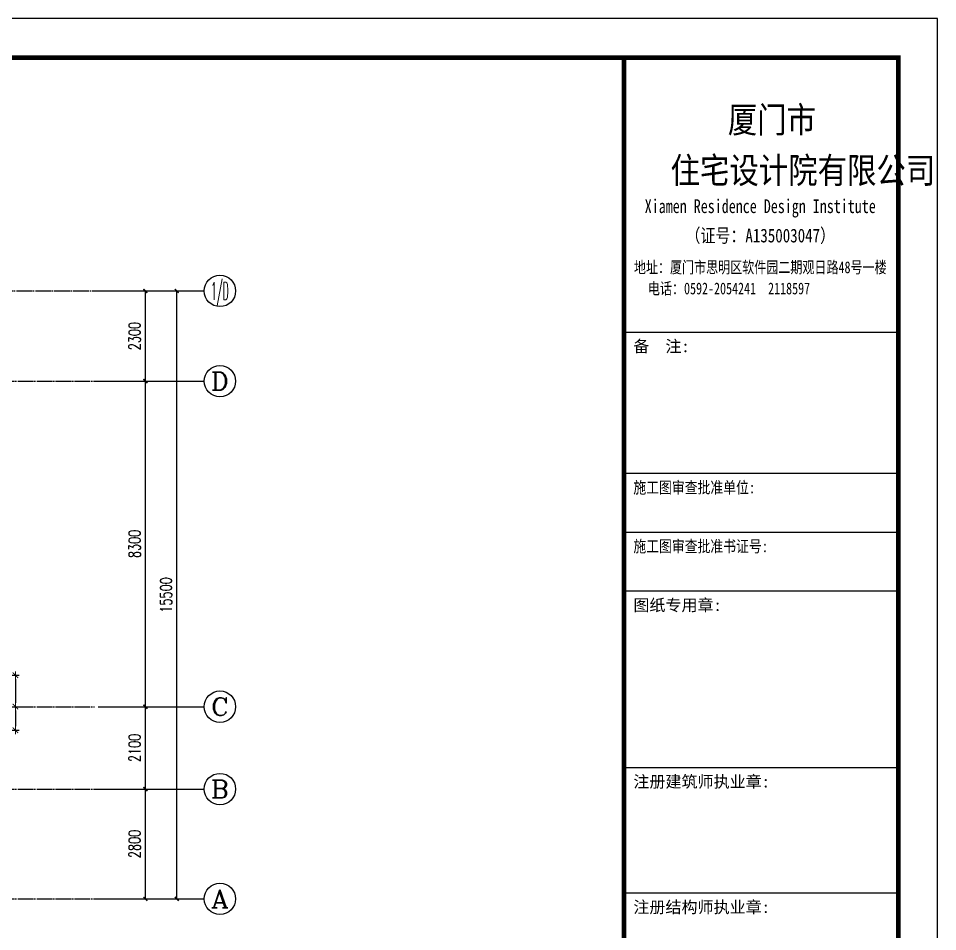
# Model space of a CAD drawing. Extents: x -441005 to 725361, y -182459 to 319313.
# Drawn here: x -130338 to -106900, y -115235 to -91950 of the extents above; entities that cross this region are included whole.
import ezdxf
from ezdxf.enums import TextEntityAlignment as Align

# ---------------------------------------------------------------- set-up
doc = ezdxf.new("R2010")
doc.units = 0
doc.header["$LTSCALE"] = 100
doc.linetypes.add('DOTE', pattern=[2.42, 2, -0.2, 0.02, -0.2])
doc.layers.get('0').update_dxf_attribs({"linetype": 'CONTINUOUS'})
doc.layers.get('Defpoints').update_dxf_attribs({"linetype": 'CONTINUOUS'})
for name, color, linetype in [('AXIS', 3, 'CONTINUOUS'), ('AXIS_TEXT', 7, 'CONTINUOUS'), ('DOTE', 8, 'DOTE'), ('图框', 7, 'CONTINUOUS')]:
    doc.layers.add(name, color=color, linetype=linetype)
doc.layers.add('BASE-平法定位', color=3, linetype='ByLayer', lineweight=18)
doc.styles.add('_TCH_AXIS', font='COMPLEX', dxfattribs={"bigfont": 'GBCBIG'})
doc.styles.add('_TCH_DIM_T3', font='simplex_.ttf', dxfattribs={"width": 0.705882, "bigfont": 'GBCBIG'})
doc.styles.add('COMPLEX', font='COMPLEX')
doc.styles.add('HZTXT', font='TXT', dxfattribs={"bigfont": 'HZTXT'})
doc.styles.add('TCCAD_Dimension', font='Tssdeng.shx', dxfattribs={"width": 0.7, "bigfont": 'hztxt.shx'})
doc.styles.add('图框字型一', font='SimSun.ttf')
doc.dimstyles.new('_TCH_ARCH&&100', dxfattribs={"dimtxt": 297.5, "dimasz": 100, "dimexe": 250, "dimexo": 300, "dimgap": 126.25, "dimtad": 1, "dimdec": 0, "dimzin": 0, "dimdsep": 46, "dimtxsty": '_TCH_DIM_T3', "dimblk": 'ARCHTICK', "dimcen": 0.09, "dimclrt": 7, "dimazin": 2, "dimtfac": 1, "dimtdec": 0, "dimtix": 1, "dimtmove": 2, "dimatfit": 3, "dimfxl": 0, "dimtolj": 1, "dimtzin": 0, "dimarcsym": 0})
doc.dimstyles.new('TCCAD_100_100', dxfattribs={"dimtxt": 250, "dimasz": 100, "dimexe": 100, "dimexo": 100, "dimgap": 100, "dimtad": 1, "dimdec": 0, "dimzin": 0, "dimdsep": 46, "dimtxsty": 'TCCAD_Dimension', "dimblk": '_TCDBK100_100', "dimcen": 0, "dimclrt": 7, "dimadec": 0, "dimazin": 0, "dimtfac": 1, "dimtdec": 0, "dimtix": 1, "dimtmove": 2, "dimatfit": 3, "dimfxl": 0, "dimtolj": 1, "dimtzin": 0, "dimarcsym": 0})

# ---------------------------------------------------------------- blocks, each defined once
blk = doc.blocks.new('_AXISO')
blk.add_circle((0, 0), 0.5)
at = {"layer": 'AXIS_TEXT', "style": 'COMPLEX', "width": 1.041667}
blk.add_attdef('A', text='', height=0.56, dxfattribs=at).set_placement((-0.25, -0.28), (0.25, -0.28), align=Align.FIT)
blk = doc.blocks.new('_ArchTick')
at = {"color": 0, "linetype": 'ByBlock', "const_width": 0.4}
blk.add_lwpolyline([(-0.5, -0.5), (0.5, 0.5)], dxfattribs=at)
blk = doc.blocks.new('*D1097')
at = {"layer": 'AXIS', "color": 0, "lineweight": -2}
for p, q in [((-128000, -98900), (-126050, -98900)), ((-126300, -114400), (-126300, -98900)), ((-128000, -114400), (-126050, -114400))]:
    blk.add_line(p, q, dxfattribs=at)
at = {"layer": 'Defpoints', "color": 0}
for p in [(-128300, -98900), (-126300, -98900), (-128300, -114400)]:
    blk.add_point(p, dxfattribs=at)
at = {"layer": 'AXIS', "color": 0, "lineweight": -2, "xscale": 100, "yscale": 100, "zscale": 100}
for p, rotation in [((-126300, -98900), 90), ((-126300, -114400), 270)]:
    blk.add_blockref('_ArchTick', p, dxfattribs=dict(at, rotation=rotation))
at = {"layer": 'AXIS', "color": 7, "insert": (-126575, -106650), "char_height": 297.5, "attachment_point": 5, "rotation": 90, "style": '_TCH_DIM_T3'}
blk.add_mtext('\\A1;15500', dxfattribs=at)
blk = doc.blocks.new('*D1098')
at = {"layer": 'AXIS', "color": 0, "lineweight": -2}
for p, q in [((-128000, -111600), (-126850, -111600)), ((-127100, -114400), (-127100, -111600)), ((-128000, -114400), (-126850, -114400))]:
    blk.add_line(p, q, dxfattribs=at)
at = {"layer": 'Defpoints', "color": 0}
for p in [(-128300, -111600), (-127100, -111600), (-128300, -114400)]:
    blk.add_point(p, dxfattribs=at)
at = {"layer": 'AXIS', "color": 0, "lineweight": -2, "xscale": 100, "yscale": 100, "zscale": 100}
for p, rotation in [((-127100, -111600), 90), ((-127100, -114400), 270)]:
    blk.add_blockref('_ArchTick', p, dxfattribs=dict(at, rotation=rotation))
at = {"layer": 'AXIS', "color": 7, "insert": (-127375, -113000), "char_height": 297.5, "attachment_point": 5, "rotation": 90, "style": '_TCH_DIM_T3'}
blk.add_mtext('\\A1;2800', dxfattribs=at)
blk = doc.blocks.new('*D1099')
at = {"layer": 'AXIS', "color": 0, "lineweight": -2}
for p, q in [((-128000, -109500), (-126850, -109500)), ((-127100, -111600), (-127100, -109500)), ((-128000, -111600), (-126850, -111600))]:
    blk.add_line(p, q, dxfattribs=at)
at = {"layer": 'Defpoints', "color": 0}
for p in [(-128300, -109500), (-127100, -109500), (-128300, -111600)]:
    blk.add_point(p, dxfattribs=at)
at = {"layer": 'AXIS', "color": 0, "lineweight": -2, "xscale": 100, "yscale": 100, "zscale": 100}
for p, rotation in [((-127100, -109500), 90), ((-127100, -111600), 270)]:
    blk.add_blockref('_ArchTick', p, dxfattribs=dict(at, rotation=rotation))
at = {"layer": 'AXIS', "color": 7, "insert": (-127375, -110550), "char_height": 297.5, "attachment_point": 5, "rotation": 90, "style": '_TCH_DIM_T3'}
blk.add_mtext('\\A1;2100', dxfattribs=at)
blk = doc.blocks.new('*D1100')
at = {"layer": 'AXIS', "color": 0, "lineweight": -2}
for p, q in [((-128000, -101200), (-126850, -101200)), ((-127100, -109500), (-127100, -101200)), ((-128000, -109500), (-126850, -109500))]:
    blk.add_line(p, q, dxfattribs=at)
at = {"layer": 'Defpoints', "color": 0}
for p in [(-128300, -101200), (-127100, -101200), (-128300, -109500)]:
    blk.add_point(p, dxfattribs=at)
at = {"layer": 'AXIS', "color": 0, "lineweight": -2, "xscale": 100, "yscale": 100, "zscale": 100}
for p, rotation in [((-127100, -101200), 90), ((-127100, -109500), 270)]:
    blk.add_blockref('_ArchTick', p, dxfattribs=dict(at, rotation=rotation))
at = {"layer": 'AXIS', "color": 7, "insert": (-127376, -105350), "char_height": 297.5, "attachment_point": 5, "rotation": 90, "style": '_TCH_DIM_T3'}
blk.add_mtext('\\A1;8300', dxfattribs=at)
blk = doc.blocks.new('*D1103')
at = {"layer": 'AXIS', "color": 0, "lineweight": -2}
for p, q in [((-128000, -98900), (-126850, -98900)), ((-127100, -101200), (-127100, -98900)), ((-128000, -101200), (-126850, -101200))]:
    blk.add_line(p, q, dxfattribs=at)
at = {"layer": 'Defpoints', "color": 0}
for p in [(-128300, -98900), (-127100, -98900), (-128300, -101200)]:
    blk.add_point(p, dxfattribs=at)
at = {"layer": 'AXIS', "color": 0, "lineweight": -2, "xscale": 100, "yscale": 100, "zscale": 100}
for p, rotation in [((-127100, -98900), 90), ((-127100, -101200), 270)]:
    blk.add_blockref('_ArchTick', p, dxfattribs=dict(at, rotation=rotation))
at = {"layer": 'AXIS', "color": 7, "insert": (-127375, -100050), "char_height": 297.5, "attachment_point": 5, "rotation": 90, "style": '_TCH_DIM_T3'}
blk.add_mtext('\\A1;2300', dxfattribs=at)
blk = doc.blocks.new('A2+1_2')
at = {"layer": '图框'}
for p, q in [((81100, 34000), (88100, 34000)), ((81100, 30400), (88100, 30400)), ((81100, 28900), (88100, 28900)), ((81100, 27400), (88100, 27400)), ((81100, 22900), (88100, 22900)), ((81100, 19700), (88100, 19700))]:
    blk.add_line(p, q, dxfattribs=at)
blk.add_lwpolyline([(0, 0), (89100, 0), (89100, 42000), (0, 42000)], close=True, dxfattribs=at)
at = {"layer": '图框', "const_width": 120}
blk.add_lwpolyline([(2500, 1000), (88100, 1000), (88100, 41000), (2500, 41000)], close=True, dxfattribs=at)
blk.add_lwpolyline([(81100, 41000), (81100, 1000)], dxfattribs=at)
at = {"layer": '图框'}
for s, height, style, p in [('厦门市', 750, 'HZTXT', (83750, 39013)), ('住宅设计院有限公司', 750, 'HZTXT', (82290, 37723)), ('备  注:', 300, '图框字型一', (81342, 33490)), ('图纸专用章:', 300, '图框字型一', (81342, 26890)), ('注册建筑师执业章:', 300, '图框字型一', (81342, 22390)), ('注册结构师执业章:', 300, '图框字型一', (81342, 19190))]:
    blk.add_text(s, height=height, dxfattribs=dict(at, style=style)).set_placement(p)
at = {"layer": '图框', "style": '图框字型一'}
for s, height, width, p in [('Xiamen Residence Design Institute', 350, 0.75, (84578, 37036)), ('（证号：A135003047）', 350, 0.8, (84578, 36288)), ('地址：厦门市思明区软件园二期观日路48号一楼', 300, 0.75, (84578, 35504)), ('电话：0592-2054241  2118597', 300, 0.75, (83781, 34964))]:
    blk.add_text(s, height=height, dxfattribs=dict(at, width=width)).set_placement(p, align=Align.CENTER)
at = {"layer": '图框', "style": '图框字型一', "width": 0.8}
for s, p in [('施工图审查批准单位:', (81342, 29890)), ('施工图审查批准书证号:', (81342, 28390))]:
    blk.add_text(s, height=300, dxfattribs=at).set_placement(p)
blk = doc.blocks.new('_TCDBK100_100')
blk.add_line((-1, 0), (1, 0))
at = {"const_width": 0.25}
blk.add_lwpolyline([(-0.7, -0.7), (0.7, 0.7)], dxfattribs=at)
blk = doc.blocks.new('*D2155')
at = {"layer": 'BASE-平法定位', "color": 0, "linetype": 'Continuous', "lineweight": -2}
for p, q in [((-130850, -108700), (-130315, -108700)), ((-130415, -108800), (-130415, -109400)), ((-130850, -109500), (-130315, -109500))]:
    blk.add_line(p, q, dxfattribs=at)
at = {"layer": 'Defpoints', "color": 0, "linetype": 'Continuous'}
for p in [(-130950, -108700), (-130950, -109500), (-130415, -109500)]:
    blk.add_point(p, dxfattribs=at)
at = {"layer": 'BASE-平法定位', "color": 0, "linetype": 'Continuous', "lineweight": -2, "xscale": 100, "yscale": 100, "zscale": 100}
for p, rotation in [((-130415, -108700), 90), ((-130415, -109500), 270)]:
    blk.add_blockref('_TCDBK100_100', p, dxfattribs=dict(at, rotation=rotation))
at = {"layer": 'BASE-平法定位', "color": 7, "linetype": 'Continuous', "insert": (-130640, -109100), "char_height": 250, "attachment_point": 5, "rotation": 90, "style": 'TCCAD_Dimension'}
blk.add_mtext('\\A1;800', dxfattribs=at)
blk = doc.blocks.new('*D2156')
at = {"layer": 'BASE-平法定位', "color": 0, "linetype": 'Continuous', "lineweight": -2}
for p, q in [((-130849, -109500), (-130315, -109500)), ((-130415, -109600), (-130415, -110000)), ((-130849, -110100), (-130315, -110100))]:
    blk.add_line(p, q, dxfattribs=at)
at = {"layer": 'Defpoints', "color": 0, "linetype": 'Continuous'}
for p in [(-130949, -109500), (-130949, -110100), (-130415, -110100)]:
    blk.add_point(p, dxfattribs=at)
at = {"layer": 'BASE-平法定位', "color": 0, "linetype": 'Continuous', "lineweight": -2, "xscale": 100, "yscale": 100, "zscale": 100}
for p, rotation in [((-130415, -109500), 90), ((-130415, -110100), 270)]:
    blk.add_blockref('_TCDBK100_100', p, dxfattribs=dict(at, rotation=rotation))
at = {"layer": 'BASE-平法定位', "color": 7, "linetype": 'Continuous', "insert": (-130640, -109800), "char_height": 250, "attachment_point": 5, "rotation": 90, "style": 'TCCAD_Dimension'}
blk.add_mtext('\\A1;600', dxfattribs=at)

msp = doc.modelspace()

# ---------------------------------------------------------------- linework, layer by layer
at = {"layer": 'AXIS'}
for p, q in [((-128300, -98900), (-125600, -98900)), ((-128300, -101200), (-125600, -101200)), ((-128300, -109500), (-125600, -109500)), ((-128300, -111600), (-125600, -111600)), ((-128300, -114400), (-125600, -114400))]:
    msp.add_line(p, q, dxfattribs=at)
at = {"layer": 'DOTE', "ltscale": 2}
for p, q in [((-137650, -98900), (-128300, -98900)), ((-186500, -101200), (-128300, -101200)), ((-186500, -109500), (-128400, -109500)), ((-186500, -111600), (-128300, -111600)), ((-186500, -114400), (-128300, -114400))]:
    msp.add_line(p, q, dxfattribs=at)

# ---------------------------------------------------------------- block references
msp.add_blockref('A2+1_2', (-196000, -133950))
at = {"layer": 'AXIS'}
ref = msp.add_blockref('_AXISO', (-125200, -98900), dxfattribs=dict(at, xscale=800, yscale=800, zscale=800))
ref.add_attrib('A', '1/D', dxfattribs={"layer": 'AXIS_TEXT', "height": 452.55, "style": '_TCH_AXIS', "width": 0.388889}).set_placement((-125426.3, -99126.3), (-124973.7, -99126.3), align=Align.FIT)
ref = msp.add_blockref('_AXISO', (-125200, -101200), dxfattribs=dict(at, xscale=800, yscale=800, zscale=800))
ref.add_attrib('A', 'D', dxfattribs={"layer": 'AXIS_TEXT', "height": 452.5, "style": '_TCH_AXIS', "width": 1.235294}).set_placement((-125426.3, -101426.3), (-124973.7, -101426.3), align=Align.FIT)
ref = msp.add_blockref('_AXISO', (-125200, -109500), dxfattribs=dict(at, xscale=800, yscale=800, zscale=800))
ref.add_attrib('A', 'C', dxfattribs={"layer": 'AXIS_TEXT', "height": 452.5, "style": '_TCH_AXIS', "width": 1.4}).set_placement((-125426.3, -109726.3), (-124973.7, -109726.3), align=Align.FIT)
ref = msp.add_blockref('_AXISO', (-125200, -111600), dxfattribs=dict(at, xscale=800, yscale=800, zscale=800))
ref.add_attrib('A', 'B', dxfattribs={"layer": 'AXIS_TEXT', "height": 452.5, "style": '_TCH_AXIS', "width": 1.235294}).set_placement((-125426.3, -111826.3), (-124973.7, -111826.3), align=Align.FIT)
ref = msp.add_blockref('_AXISO', (-125200, -114400), dxfattribs=dict(at, xscale=800, yscale=800, zscale=800))
ref.add_attrib('A', 'A', dxfattribs={"layer": 'AXIS_TEXT', "height": 452.5, "style": '_TCH_AXIS', "width": 1.166667}).set_placement((-125426.3, -114626.3), (-124973.7, -114626.3), align=Align.FIT)

# ---------------------------------------------------------------- dimensions: what is measured, and where the dimension line sits
for p1, p2, distance, picture, middle in [((-128300, -114400), (-128300, -98900), -2000, '*D1097', (-126575, -106650)), ((-128300, -109500), (-128300, -101200), -1200, '*D1100', (-127376.4, -105350)), ((-128300, -111600), (-128300, -109500), -1200, '*D1099', (-127375, -110550)), ((-128300, -114400), (-128300, -111600), -1200, '*D1098', (-127375, -113000))]:
    dim = msp.add_aligned_dim(p1=p1, p2=p2, distance=distance, dimstyle='_TCH_ARCH&&100', dxfattribs=at)
    dim.commit()
    dim.dimension.update_dxf_attribs({"geometry": picture, "text_midpoint": middle})
at = {"layer": 'AXIS', "color": 1}
dim = msp.add_aligned_dim(p1=(-128300, -101200), p2=(-128300, -98900), distance=-1200, dimstyle='_TCH_ARCH&&100', dxfattribs=at)
dim.commit()
dim.dimension.update_dxf_attribs({"geometry": '*D1103', "text_midpoint": (-127375, -100050)})
at = {"layer": 'BASE-平法定位', "color": 144, "linetype": 'Continuous'}
for base, p1, p2, picture, middle in [((-130414.8, -109500), (-130949.5, -108700), (-130949.5, -109500), '*D2155', (-130639.8, -109100)), ((-130414.8, -110100), (-130949.5, -109500), (-130949.5, -110100), '*D2156', (-130639.8, -109800))]:
    dim = msp.add_linear_dim(base=base, p1=p1, p2=p2, angle=270, dimstyle='TCCAD_100_100', dxfattribs=at)
    dim.commit()
    dim.dimension.update_dxf_attribs({"geometry": picture, "text_midpoint": middle})

doc.saveas('drawing.dxf')
